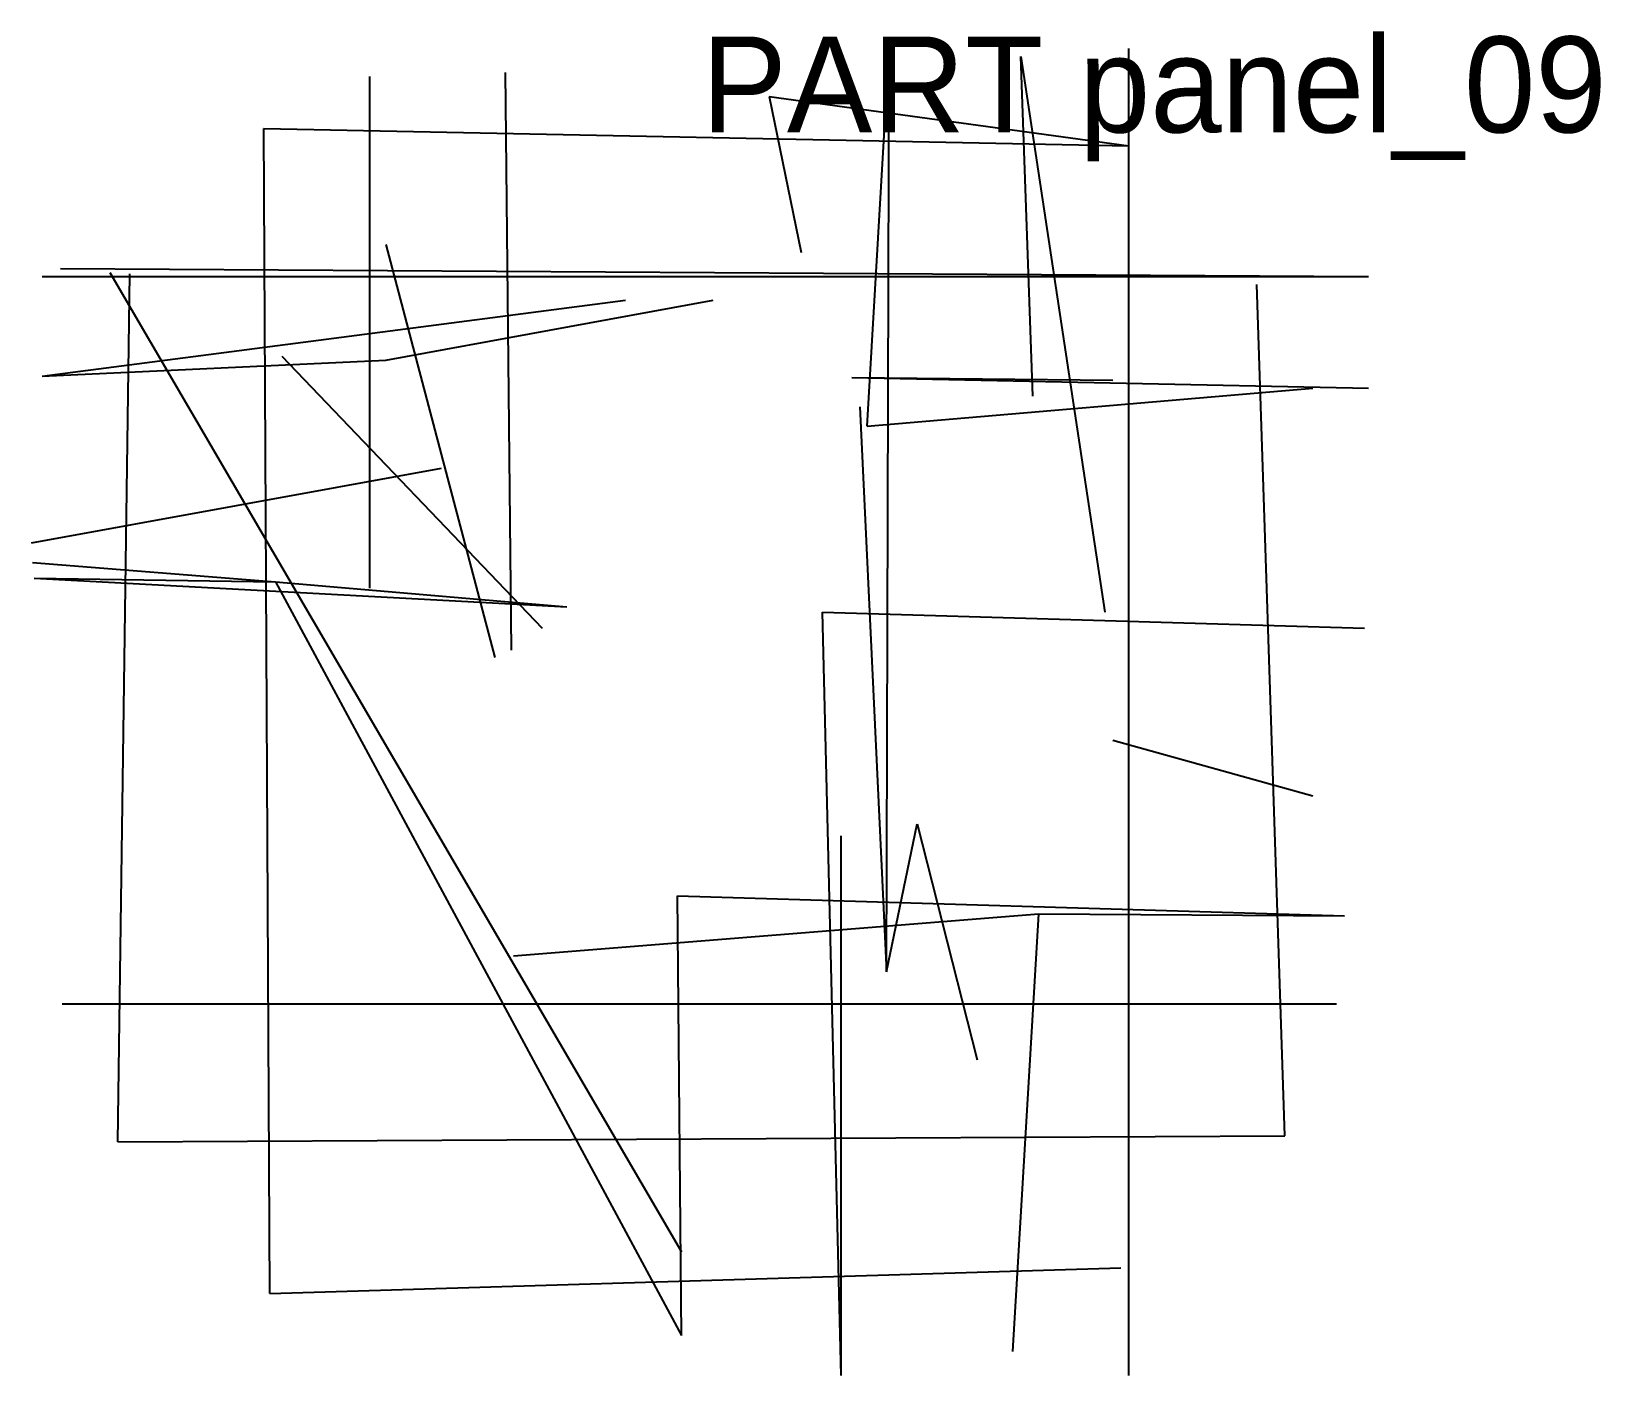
# Model space of a CAD drawing. Header units: millimetres. Extents: x 1 to 197, y 2 to 170.
import ezdxf

# ---------------------------------------------------------------- set-up
doc = ezdxf.new("R2010")
doc.units = ezdxf.units.MM
doc.layers.add('ANNOTATIONS', color=3, linetype='Continuous')
doc.layers.add('GEOMETRY', color=7, linetype='Continuous')

msp = doc.modelspace()

# ---------------------------------------------------------------- linework, layer by layer
at = {"layer": 'GEOMETRY'}
for p, q in [((105.25, 120.25), (108, 167.33)), ((105.25, 120.25), (108, 167.33)), ((107.67, 52), (108, 167.33)), ((138, 1.5), (138, 167.5)), ((138, 1.5), (138, 167.5)), ((126, 124), (124.5, 166.5)), ((124.5, 166.5), (135, 97)), ((43, 100), (43, 164)), ((60.75, 92.25), (60, 164.5)), ((60.75, 92.25), (60, 164.5)), ((93, 161.5), (138, 155.33)), ((93, 161.5), (97, 142)), ((29.75, 157.5), (138, 155.33)), ((30.5, 11.75), (29.75, 157.5)), ((29.75, 157.5), (138, 155.33)), ((30.5, 11.75), (29.75, 157.5)), ((45, 143), (58.67, 91.33)), ((4.33, 140), (168, 139)), ((10.5, 139.5), (82, 17)), ((2, 139), (168, 139)), ((11.5, 30.75), (13, 139.33)), ((11.5, 30.75), (13, 139.33)), ((157.5, 31.5), (154, 138)), ((157.5, 31.5), (154, 138)), ((2, 126.5), (75, 136)), ((45, 128.5), (86, 136)), ((2, 126.5), (45, 128.5)), ((32, 129), (64.6, 95)), ((103.33, 126.33), (168, 125)), ((103.33, 126.33), (136, 126)), ((105.25, 120.25), (161, 125)), ((104.33, 122.67), (107.67, 52)), ((0.67, 105.67), (52, 115)), ((0.8, 103.2), (31.2, 100.8)), ((0.8, 103.2), (31.2, 100.8)), ((1, 101.25), (31.2, 100.8)), ((1, 101.25), (67.67, 97.67)), ((31.2, 100.8), (82, 6.5)), ((31.2, 100.8), (67.67, 97.67)), ((102, 1.5), (99.67, 97)), ((99.67, 97), (167.5, 95)), ((99.67, 97), (167.5, 95)), ((136, 81), (161, 74)), ((102, 1.5), (102, 69)), ((107.67, 52), (111.5, 70.5)), ((111.5, 70.5), (119, 41)), ((81.5, 61.5), (165, 59)), ((82, 6.5), (81.5, 61.5)), ((61, 54), (126.75, 59.25)), ((123.5, 4.5), (126.75, 59.25)), ((123.5, 4.5), (126.75, 59.25)), ((126.75, 59.25), (165, 59)), ((4.5, 48), (164, 48)), ((4.5, 48), (164, 48)), ((11.5, 30.75), (157.5, 31.5)), ((11.5, 30.75), (157.5, 31.5)), ((30.5, 11.75), (137, 15)), ((30.5, 11.75), (137, 15))]:
    msp.add_line(p, q, dxfattribs=at)

# ---------------------------------------------------------------- texts
at = {"layer": 'ANNOTATIONS'}
msp.add_text('PART panel_09', height=12, dxfattribs=at).set_placement((84.5, 157))

doc.saveas('drawing.dxf')
